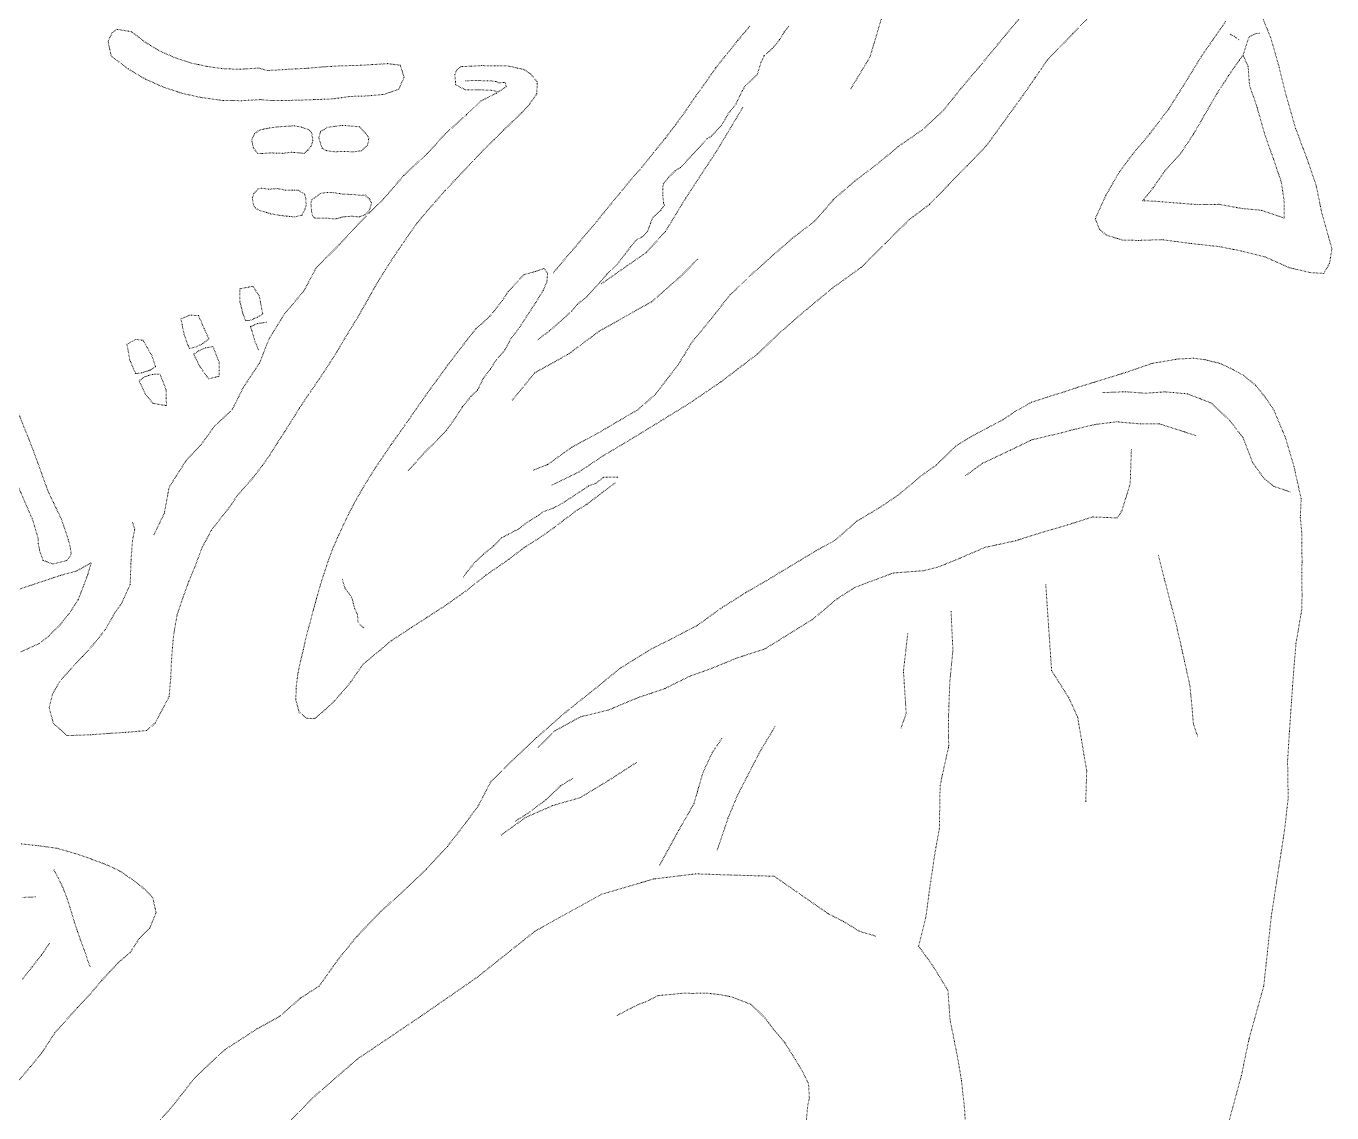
# Model space of a CAD drawing. Extents: x 682410 to 689460, y 7661803 to 7669124.
# Drawn here: x 685279.4 to 685610.3, y 7665112.6 to 7665388.1 of the extents above; entities that cross this region are included whole.
import ezdxf

# ---------------------------------------------------------------- set-up
doc = ezdxf.new("R2010")
doc.units = 0
doc.header["$MEASUREMENT"] = 0
doc.linetypes.add('DOT', pattern=[0.25, 0, -0.25])
doc.layers.add('02 TOE_Line', color=1, linetype='DOT', lineweight=20)

msp = doc.modelspace()

# ---------------------------------------------------------------- linework, layer by layer
at = {"layer": '02 TOE_Line'}
for points in [[(685488.41, 7665372.2, 4189.55), (685493.27, 7665380.26, 4189.63), (685496.12, 7665389.86, 4189.62), (685500.15, 7665398.04, 4189.8), (685503.77, 7665406.47, 4190.04), (685507.39, 7665411.41, 4190.05), (685509.67, 7665418.93, 4189.91), (685512.5, 7665427.32, 4189.85), (685513.6, 7665434.44, 4189.72), (685511.59, 7665437.52, 4190.58), (685506.47, 7665430.14, 4190.7), (685500.51, 7665422.63, 4190.57), (685493.81, 7665415.91, 4190.44)], [(685533.25, 7665392.55, 4174.83), (685527.55, 7665385.72, 4174.73), (685520.9, 7665377.66, 4174.4), (685516.33, 7665372.27, 4174.39), (685511.76, 7665366.57, 4174.71), (685506.59, 7665361.81, 4174.93), (685500.6, 7665357.66, 4174.89), (685495.05, 7665353.07, 4175.13), (685489.37, 7665348.78, 4175.15), (685483.95, 7665344.06, 4175.17), (685479.3, 7665338.66, 4175.23), (685473.65, 7665334.35, 4175.2), (685468.36, 7665329.72, 4175.3), (685462.93, 7665324.86, 4175.29), (685457.74, 7665319.91, 4175.16), (685453.11, 7665313.99, 4175.05), (685448.12, 7665307.93, 4174.94), (685444.76, 7665302.4, 4174.85), (685438.87, 7665294.73, 4174.7), (685434.38, 7665290.8, 4174.75), (685430.03, 7665288.28, 4174.79), (685424.63, 7665285.07, 4174.83), (685417.64, 7665281.3, 4175.02), (685411.55, 7665276.93, 4175.23), (685407.69, 7665275.4, 4175.19)], [(685412.58, 7665271.7, 4172.21), (685419.46, 7665275.03, 4171.42), (685425.66, 7665279.17, 4170.76), (685432.38, 7665283.17, 4170.14), (685447.29, 7665292.32, 4168.76), (685455.52, 7665297.92, 4168.37), (685464.87, 7665305.05, 4167.43), (685470.7, 7665310.62, 4166.91), (685476.52, 7665315.69, 4166.26), (685483.74, 7665321.66, 4165.15), (685491.02, 7665326.92, 4163.95), (685497.11, 7665332.96, 4163.29), (685503.2, 7665339.01, 4162.64), (685508.37, 7665342.91, 4162.22), (685513.16, 7665347.84, 4161.94), (685517.94, 7665352.76, 4161.66), (685522.73, 7665357.69, 4161.38), (685527.41, 7665364.14, 4161.18), (685532.1, 7665370.59, 4160.99), (685535.17, 7665375.05, 4160.91), (685538.25, 7665379.52, 4160.82), (685544.71, 7665386.18, 4159.75), (685551.16, 7665392.85, 4158.68)], [(685472.69, 7665388.05, 4192.97), (685471.49, 7665386.54, 4192.62), (685470.33, 7665384.59, 4192.62), (685468.41, 7665382.28, 4192.8), (685466.43, 7665380.58, 4192.63), (685465.63, 7665378.83, 4192.62), (685464.65, 7665375.75, 4191.86), (685461.73, 7665373.04, 4191.86), (685460.94, 7665371.79, 4191.76), (685459.3, 7665368.35, 4191.62), (685457.3, 7665365.8, 4191.48), (685455.66, 7665362.95, 4191.59), (685453.06, 7665360.17, 4191.77), (685451.92, 7665359.46, 4192.13), (685445.24, 7665352.21, 4191.89), (685444.3, 7665351.67, 4191.96), (685443.84, 7665351.41, 4192.09), (685442.26, 7665349.77, 4192.27), (685440.9, 7665348.1, 4192.11), (685440.76, 7665347.4, 4192.12), (685440.74, 7665345.15, 4191.3), (685440.95, 7665343.17, 4190.73), (685441.14, 7665342.64, 4190.56), (685440.18, 7665341.35, 4190.52), (685438.14, 7665339.48, 4190.55), (685437.58, 7665337.97, 4190.68), (685436.85, 7665336.04, 4190.34), (685435.7, 7665334.74, 4190.39), (685433.95, 7665333.83, 4190.43), (685432.45, 7665331.92, 4190.28), (685429.05, 7665327.52, 4190.39), (685426.58, 7665325.2, 4190.41), (685424.56, 7665322.87, 4190.4), (685421.46, 7665319.45, 4190.85), (685419.1, 7665317.58, 4191.08), (685417.64, 7665315.83, 4191.31), (685414.77, 7665313.19, 4191.71), (685412.01, 7665310.8, 4191.91), (685408.87, 7665308.44, 4192.36)], [(685412.98, 7665325.49, 4190.86), (685415.69, 7665328.77, 4191.02), (685418.46, 7665331.97, 4191.09), (685421.11, 7665335.15, 4191.1), (685424.03, 7665338.58, 4191.1), (685426.89, 7665342.14, 4191.06), (685429.72, 7665345.57, 4191.04), (685432.36, 7665348.79, 4191.01), (685435.44, 7665352.28, 4190.99), (685438.39, 7665355.98, 4191.03), (685441.33, 7665359.59, 4191.09), (685444.05, 7665363.16, 4191.11), (685446.68, 7665366.77, 4191.14), (685449.11, 7665370.35, 4191.17), (685451.54, 7665373.69, 4191.2), (685454.22, 7665377.57, 4191.2), (685457.05, 7665381.07, 4191.2), (685459.8, 7665384.5, 4191.23), (685462.95, 7665388.23, 4191.28)], [(685583.39, 7665389.2, 4156.65), (685580.25, 7665384.71, 4157.17), (685577.17, 7665380.27, 4157.61), (685573.17, 7665373.7, 4158.24), (685568.97, 7665367.05, 4158.78), (685564.19, 7665360.8, 4159.35), (685559.77, 7665355.51, 4159.8), (685556.47, 7665351.11, 4160.2), (685553.04, 7665345.15, 4160.72), (685550.35, 7665339.24, 4161.06), (685551.43, 7665336.57, 4161.33), (685553.27, 7665335.05, 4161.52), (685557.31, 7665333.83, 4161.48), (685561.34, 7665333.75, 4161.27), (685567.27, 7665333.94, 4161.09), (685574.72, 7665332.95, 4160.58), (685581.92, 7665332.16, 4160.26), (685587.5, 7665331.06, 4159.82), (685593.39, 7665329.57, 4159.53), (685599.54, 7665326.84, 4159.12), (685604.92, 7665325.58, 4158.78), (685608.28, 7665325.38, 4158.45), (685609.76, 7665327.99, 4158.23), (685610.34, 7665331.62, 4157.94), (685609.54, 7665334.52, 4157.83), (685607.74, 7665340.92, 4157.53), (685606.39, 7665347.57, 4157.15), (685603.95, 7665354.71, 4156.96), (685601.14, 7665362.13, 4157.02), (685598.78, 7665370.39, 4156.82), (685596.98, 7665377.66, 4156.39), (685594.83, 7665385.14, 4156.17), (685592.58, 7665390.61, 4155.93)], [(685375.18, 7665375.1, 4190.82), (685374.2, 7665378.17, 4190.72), (685371, 7665378.56, 4190.53), (685368.96, 7665378.43, 4190.59), (685366.92, 7665378.3, 4190.65), (685364.17, 7665378.14, 4190.53), (685361.37, 7665378.05, 4190.56), (685358.57, 7665377.97, 4190.59), (685356.52, 7665377.85, 4190.64), (685354.46, 7665377.73, 4190.69), (685352.39, 7665377.54, 4190.67), (685350.31, 7665377.35, 4190.64), (685347.64, 7665377.24, 4190.48), (685345.45, 7665377.1, 4190.55), (685343.27, 7665376.96, 4190.62), (685340.53, 7665376.82, 4190.41), (685338.34, 7665377.42, 4190.68), (685333.76, 7665377.16, 4190.64), (685329.63, 7665377.23, 4190.61), (685325.16, 7665377.86, 4190.62), (685321.15, 7665378.73, 4190.59), (685317.21, 7665380.01, 4190.55), (685313.34, 7665381.71, 4190.53), (685309.79, 7665383.82, 4190.51), (685306.06, 7665386.64, 4190.5), (685302.42, 7665387.26, 4190.5), (685301.21, 7665386.42, 4190.5), (685300.12, 7665384.24, 4190.5), (685300.93, 7665380.49, 4190.5), (685305.32, 7665377.17, 4190.51), (685309.68, 7665374.58, 4190.53), (685314.36, 7665372.53, 4190.55), (685319.06, 7665371, 4190.59), (685323.75, 7665369.98, 4190.62), (685329, 7665369.24, 4190.61), (685333.93, 7665369.16, 4190.64), (685338.8, 7665369.44, 4190.68), (685341.24, 7665369.21, 4190.58), (685344.35, 7665369.2, 4190.76), (685346.53, 7665369.25, 4190.73), (685348.71, 7665369.31, 4190.7), (685350.75, 7665369.38, 4190.65), (685352.79, 7665369.45, 4190.6), (685354.95, 7665369.54, 4190.66), (685357.11, 7665369.62, 4190.72), (685359.27, 7665369.93, 4190.67), (685361.43, 7665370.24, 4190.63), (685363.62, 7665370.31, 4190.67), (685365.81, 7665370.37, 4190.71), (685367.91, 7665370.56, 4190.69), (685370.01, 7665370.76, 4190.68), (685371.91, 7665371.41, 4190.7), (685373.81, 7665372.06, 4190.72), (685375.18, 7665375.1, 4190.82)], [(685598.27, 7665339.42, 4157.52), (685592.4, 7665341.4, 4157.89), (685587.59, 7665341.84, 4158.22), (685581.68, 7665342.9, 4158.76), (685576.21, 7665342.82, 4159.3), (685571.64, 7665343.18, 4159.62), (685566.04, 7665343.64, 4159.9), (685562.33, 7665343.83, 4160.19), (685562.77, 7665344.24, 4160.07), (685565.08, 7665347.16, 4159.84), (685568.03, 7665351.39, 4159.48), (685572.11, 7665355.94, 4159.02), (685575.29, 7665360.74, 4158.63), (685578.55, 7665366.39, 4158.27), (685581.25, 7665371.04, 4157.92), (685582.22, 7665372.54, 4157.78), (685583.2, 7665374.03, 4157.63), (685584.17, 7665375.52, 4157.48), (685585.15, 7665377.01, 4157.34), (685586.04, 7665378.25, 4157.22), (685586.94, 7665379.49, 4157.11), (685587.84, 7665380.73, 4156.99), (685588.26, 7665382.08, 4157.3), (685588.68, 7665383.42, 4157.6), (685589.1, 7665384.76, 4157.91)], [(685586.74, 7665384.6, 4158), (685585.54, 7665385.49, 4158), (685584.53, 7665386.02, 4158.09)], [(685589.1, 7665384.76, 4157.91), (685589.46, 7665385.39, 4157.76), (685590.88, 7665386.1, 4157.49), (685592.17, 7665386.34, 4157.31)], [(685388.02, 7665375.83, 4190.78), (685388.61, 7665377.1, 4190.84), (685389.58, 7665377.79, 4190.85), (685392.21, 7665377.92, 4190.78), (685394.85, 7665378.05, 4190.71), (685396.98, 7665378.03, 4190.66), (685399.12, 7665378, 4190.61), (685401.55, 7665377.96, 4190.88), (685403.53, 7665377.52, 4190.83), (685405.51, 7665377.08, 4190.77), (685407.21, 7665375.99, 4191.03), (685408.92, 7665373.93, 4191.11), (685408.81, 7665370.94, 4191.06), (685406.99, 7665368.3, 4191.05), (685404.91, 7665366.07, 4191.02), (685402.58, 7665363.78, 4190.98), (685400.37, 7665361.67, 4190.96), (685398, 7665359.32, 4190.92), (685395.48, 7665356.84, 4190.97), (685393.04, 7665354.3, 4190.94), (685390.62, 7665351.71, 4190.91), (685388.11, 7665349.07, 4190.88), (685385.6, 7665346.4, 4190.88), (685383.21, 7665343.67, 4190.85), (685380.81, 7665340.96, 4190.69), (685378.41, 7665338.09, 4190.57), (685376.25, 7665335.03, 4190.44), (685374.19, 7665332.02, 4190.42), (685372.24, 7665329.14, 4190.36), (685370.41, 7665326.28, 4190.23), (685368.61, 7665323.39, 4190.05), (685366.87, 7665320.41, 4189.95), (685365.23, 7665317.44, 4189.83), (685363.5, 7665314.41, 4189.67), (685361.71, 7665311.47, 4189.55), (685359.93, 7665308.58, 4189.36), (685358.21, 7665305.6, 4189.21), (685356.35, 7665302.68, 4189.09), (685354.39, 7665299.73, 4188.94), (685352.42, 7665296.8, 4188.76), (685350.49, 7665293.99, 4188.61), (685348.64, 7665291.23, 4188.38), (685346.84, 7665288.32, 4188.16), (685344.95, 7665285.34, 4187.92), (685343, 7665282.34, 4187.7), (685341.11, 7665279.31, 4187.48), (685339.26, 7665276.71, 4187.26), (685336.86, 7665273.57, 4187.04), (685334.98, 7665271.46, 4186.83), (685332.72, 7665268.86, 4186.64), (685331.2, 7665266.47, 4186.42), (685328.34, 7665262.9, 4186.38), (685326.3, 7665260.25, 4186.05), (685323.92, 7665255.79, 4185.7), (685322.23, 7665251.21, 4185.38), (685320.58, 7665247.32, 4185.27), (685318.91, 7665242.63, 4185.05), (685317.62, 7665238.79, 4184.58), (685316.87, 7665234.47, 4184.32), (685316.48, 7665230.96, 4184.11), (685316.16, 7665226.44, 4183.8), (685316.04, 7665223.16, 4183.62), (685315.62, 7665218.14, 4183.31), (685312.06, 7665211.4, 4183.3), (685309.9, 7665209.49, 4183.39), (685304.47, 7665209.04, 4184.22), (685300.06, 7665208.75, 4184.62), (685295.66, 7665208.44, 4184.97), (685291.22, 7665208.27, 4185.19), (685289.72, 7665208.28, 4185.19), (685286.29, 7665211.29, 4185.57), (685285.22, 7665215.25, 4185.97), (685286.11, 7665218.89, 4186.3), (685288.04, 7665222.15, 4186.53), (685290.69, 7665225.11, 4186.85), (685293.66, 7665228.28, 4187.21), (685296.56, 7665231.47, 4187.55), (685299.45, 7665235.13, 4187.89), (685301.87, 7665239.4, 4188.14), (685303.51, 7665241.62, 4188.28), (685305.74, 7665246.56, 4188.55), (685305.95, 7665252.47, 4188.85), (685306.31, 7665257.68, 4189.12), (685306.9, 7665260.55, 4189.27), (685306.24, 7665262.52, 4189.37)], [(685598.27, 7665339.42, 4157.52), (685598.27, 7665343.59, 4157.64), (685597.5, 7665348.59, 4157.67), (685595.52, 7665354.43, 4157.64), (685593.42, 7665360.33, 4157.62), (685591.26, 7665367.87, 4157.5), (685589.46, 7665373.1, 4157.49), (685589.11, 7665377.82, 4157.26), (685587.84, 7665380.73, 4156.99)], [(685388.02, 7665375.83, 4190.78), (685388.25, 7665373.2, 4190.82), (685390.75, 7665371.89, 4190.91), (685394.21, 7665371.93, 4190.88), (685397.28, 7665371.81, 4190.95), (685398.94, 7665371.44, 4191.01)], [(685311.77, 7665259.12, 4190.4), (685314.41, 7665264.64, 4190.3), (685315.63, 7665271.22, 4190.54), (685319.91, 7665277.93, 4189.34), (685323.76, 7665282.04, 4189.51), (685327.24, 7665286.84, 4189.59), (685331.56, 7665290.77, 4189.71), (685334.52, 7665296.65, 4189.78), (685338.54, 7665302.67, 4189.84), (685340.98, 7665308.87, 4190.08), (685344.86, 7665315.11, 4190.2), (685349.79, 7665320.97, 4190.25), (685352.9, 7665326.83, 4190.31), (685358.71, 7665332.65, 4190.52), (685364.45, 7665338.8, 4190.67), (685369.97, 7665344.27, 4190.82), (685375.11, 7665350.24, 4190.9), (685381.05, 7665355.78, 4190.99), (685385.68, 7665360.82, 4191.03), (685391.03, 7665365.65, 4191.1), (685394.66, 7665369.1, 4191.06), (685398.6, 7665371.1, 4191.27), (685401.03, 7665372.72, 4191.99), (685400.76, 7665373.8, 4192.04), (685399.23, 7665373.69, 4192.15), (685398.39, 7665374.04, 4192.39), (685397.06, 7665374.2, 4192.45), (685394.36, 7665374.25, 4192.52), (685390.63, 7665374.24, 4192.58)], [(685461.02, 7665367.46, 4190.61), (685454.53, 7665356.63, 4190.47), (685446.56, 7665344.46, 4190.79), (685441.4, 7665336, 4190.71), (685436.53, 7665330.65, 4190.44), (685432.77, 7665328.07, 4190.31), (685425.1, 7665322.68, 4190.23)], [(685402.6, 7665293.25, 4189.7), (685408.3, 7665300.18, 4190.11), (685416.98, 7665305.04, 4190.03), (685424.64, 7665310.74, 4190.15), (685432.27, 7665315.04, 4189.9), (685437.97, 7665318.24, 4189.79), (685445.62, 7665324.95, 4189.8), (685449.67, 7665329.09, 4191.17)], [(685428.71, 7665272.31, 4171.07), (685425.83, 7665270.16, 4171.41), (685421.51, 7665266.87, 4172.01), (685419.02, 7665265.35, 4172.24), (685415.59, 7665262.8, 4172.71), (685413.23, 7665260.98, 4172.99), (685409.84, 7665258.56, 4173.34), (685405.77, 7665256, 4173.75), (685401.73, 7665252.92, 4174.29), (685395.86, 7665248.86, 4174.78), (685390.91, 7665244.93, 4175.64), (685386, 7665241.45, 4176.22), (685380.94, 7665238.16, 4176.54), (685376.95, 7665235.57, 4177.02), (685371.86, 7665232.24, 4177.57), (685368.32, 7665229.25, 4178.08), (685364.76, 7665226.32, 4178.66), (685361.68, 7665221.84, 4178.93), (685357.56, 7665217.02, 4179.43), (685355.09, 7665214.72, 4179.84), (685352.52, 7665212.55, 4180.35), (685350.48, 7665212.61, 4180.73), (685348.55, 7665214.18, 4181.22), (685347.74, 7665217.32, 4181.64), (685347.82, 7665220.56, 4182.08), (685348.24, 7665223.83, 4182.58), (685348.86, 7665226.93, 4183.02), (685349.64, 7665230.12, 4183.42), (685350.42, 7665233.51, 4183.8), (685351.33, 7665236.89, 4184.17), (685352.22, 7665240.23, 4184.54), (685353.06, 7665243.34, 4184.82), (685353.95, 7665246.44, 4185.14), (685354.87, 7665249.33, 4185.45), (685355.91, 7665252.42, 4185.75), (685357.04, 7665255.49, 4186.05), (685358.34, 7665258.51, 4186.35), (685359.68, 7665261.38, 4186.59), (685361.04, 7665264.27, 4186.79), (685362.58, 7665267.2, 4187.08), (685364.28, 7665270.23, 4187.36), (685366.09, 7665273.24, 4187.64), (685367.93, 7665276.16, 4187.9), (685369.89, 7665279.06, 4188.19), (685371.9, 7665282.01, 4188.46), (685373.97, 7665284.93, 4188.72), (685375.99, 7665287.78, 4188.88), (685377.95, 7665290.59, 4189.01), (685379.9, 7665293.41, 4189.16), (685381.77, 7665296.01, 4189.35), (685383.58, 7665298.48, 4189.48), (685385.66, 7665301.36, 4189.59), (685387.54, 7665303.86, 4189.7), (685389.45, 7665306.35, 4189.8), (685391.32, 7665308.78, 4189.87), (685393.43, 7665311.44, 4189.94), (685394.76, 7665312.55, 4189.92), (685396.94, 7665314.55, 4190.17), (685398.55, 7665316.57, 4190.3), (685400.1, 7665318.55, 4190.47), (685401.59, 7665320.83, 4190.65), (685405.58, 7665325.09, 4190.8), (685408.52, 7665325.9, 4190.88), (685410.63, 7665326.63, 4190.95), (685411.54, 7665325.44, 4190.87), (685411.35, 7665323.18, 4190.75), (685410.4, 7665321.04, 4190.84), (685408.5, 7665317.93, 4191.17), (685406.36, 7665314.69, 4191.52), (685404.38, 7665311.63, 4191.96), (685402.26, 7665308.86, 4192.06), (685400.72, 7665305.97, 4192.48), (685398.46, 7665303.36, 4192.5), (685397.03, 7665301.1, 4192.62), (685395.25, 7665298.77, 4192.68), (685393.78, 7665295.8, 4193.05), (685392.07, 7665294.15, 4192.97), (685389.96, 7665291.58, 4193.04), (685388.06, 7665288.6, 4193.08), (685385.93, 7665285.64, 4193.12), (685384, 7665283.58, 4193.14), (685380.28, 7665279.94, 4192.97), (685377.5, 7665276.76, 4192.97), (685376.09, 7665275.33, 4192.96)], [(685340.29, 7665313.01, 4189.95), (685338.01, 7665312.68, 4189.76), (685336.59, 7665312.05, 4189.78), (685336.23, 7665311.97, 4189.92), (685336.83, 7665310, 4189.84), (685337.42, 7665308.03, 4189.76), (685338.33, 7665305.79, 4189.71)], [(685583.43, 7665107.46, 4159.68), (685587.41, 7665122.06, 4159.79), (685589.34, 7665131.39, 4159.83), (685593.07, 7665144.75, 4159.75), (685594.97, 7665162.37, 4159.96), (685598.36, 7665184.39, 4160.15), (685599.26, 7665192.41, 4159.75), (685599.11, 7665201.73, 4159.96), (685599.58, 7665209.21, 4159.9), (685600.09, 7665216.69, 4159.91), (685600.62, 7665224.1, 4159.88), (685601.23, 7665231.54, 4159.76), (685602.72, 7665240.25, 4159.58), (685602.78, 7665243.88, 4159.52), (685602.71, 7665248.12, 4159.44), (685602.77, 7665252.23, 4159.4), (685602.75, 7665259.25, 4159.23), (685602.33, 7665263.62, 4159.15), (685602.56, 7665268.29, 4159.04), (685601.6, 7665272.47, 4159.03), (685600.73, 7665276.46, 4159.02), (685598.61, 7665283.65, 4158.84), (685595.64, 7665290.72, 4158.82), (685593.46, 7665293.98, 4158.82), (685590.94, 7665297.08, 4158.93), (685587.91, 7665299.57, 4159.16), (685584.56, 7665301.38, 4159.33), (685581.92, 7665302.58, 4159.51), (685578.11, 7665303.53, 4159.95), (685575.31, 7665303.88, 4160.27), (685571.44, 7665303.7, 4160.6), (685564.75, 7665302.57, 4161.09), (685558.06, 7665300.27, 4161.58), (685550.55, 7665297.94, 4162.21), (685546.57, 7665296.73, 4162.58), (685542.47, 7665295.35, 4162.91), (685538.3, 7665294.07, 4163.29), (685534.19, 7665292.71, 4163.64), (685529.99, 7665290.36, 4164), (685527.05, 7665288.34, 4164.36), (685522.79, 7665286.1, 4164.61), (685518.4, 7665283.73, 4164.91), (685514.98, 7665281.6, 4165.11), (685510.14, 7665276.84, 4165.63), (685506.44, 7665274.24, 4165.96), (685500.36, 7665269.15, 4166.57), (685495.71, 7665266.03, 4167.1), (685489.87, 7665262.54, 4167.49), (685484.38, 7665257.7, 4168.12), (685480.12, 7665255.4, 4167.96), (685467.21, 7665247.63, 4168.96), (685461.59, 7665244.36, 4169.57), (685455.84, 7665240.74, 4170.21), (685449.57, 7665236.2, 4170.72), (685442.78, 7665232.66, 4171.52), (685437.81, 7665230.17, 4172.3), (685429.84, 7665225.23, 4173.42), (685423.34, 7665219.9, 4174.31), (685416.23, 7665214.27, 4175.22), (685408.74, 7665207.71, 4176.15), (685403.06, 7665202.37, 4176.83), (685397.15, 7665196.54, 4177.49), (685393.96, 7665190.4, 4178.23), (685390.73, 7665186.03, 4178.63), (685386.16, 7665180.15, 4179.17), (685380.86, 7665174.39, 4179.63), (685374.52, 7665168.39, 4180.2), (685369.14, 7665163.54, 4180.5), (685363.2, 7665157.31, 4181.15), (685358.59, 7665151.67, 4181.76), (685353.67, 7665144.75, 4182.32), (685348.85, 7665141.64, 4182.54), (685343.71, 7665137.1, 4183.31), (685337.87, 7665133.87, 4183.46), (685329.7, 7665128.58, 4183.75), (685322.26, 7665121.66, 4184.2), (685316.28, 7665114.07, 4184.67), (685309.3, 7665106.3, 4185.51)], [(685599.79, 7665269.99, 4159.87), (685595.66, 7665271.4, 4160.05), (685593.2, 7665273.34, 4161.17), (685590.27, 7665277.41, 4163.21), (685587.87, 7665283.67, 4164.2), (685584.34, 7665288.23, 4165.01), (685579.7, 7665292.58, 4165.37), (685573.73, 7665294.84, 4165.82), (685567.99, 7665295.37, 4165.99), (685563.1, 7665295, 4165.9), (685558.01, 7665295.39, 4164.86), (685552.12, 7665295.16, 4163.15)], [(685517.49, 7665274.12, 4168.88), (685521.79, 7665277.25, 4168.45), (685528.86, 7665280.58, 4168.67), (685534.34, 7665283.23, 4168.46), (685539.71, 7665284.48, 4169.18), (685542.07, 7665285.05, 4169.65), (685544.45, 7665285.68, 4169.84), (685545.69, 7665286, 4169.93), (685548.04, 7665286.56, 4170.2), (685550.36, 7665287.09, 4170.45), (685555.85, 7665287.76, 4170.77), (685561.85, 7665287.23, 4171.14), (685566.6, 7665287.26, 4171.12), (685573.1, 7665285.17, 4171.33), (685575.88, 7665284.26, 4171.11)], [(685559.52, 7665280.76, 4174.97), (685559.21, 7665272.06, 4174.71), (685557.12, 7665265.23, 4174.78), (685555.97, 7665263.4, 4174.93), (685549.73, 7665263.66, 4174.41), (685543.3, 7665261.62, 4174.47), (685535.96, 7665259.46, 4174.33), (685530.17, 7665257.62, 4174.43), (685522.34, 7665255.91, 4174.48), (685516.01, 7665253.17, 4174.65), (685510.47, 7665250.91, 4174.68), (685506.93, 7665250.03, 4174.64), (685499.15, 7665249.44, 4174.29), (685494.3, 7665247.62, 4174.52), (685489.45, 7665245.79, 4174.74), (685484.92, 7665242.89, 4175.19), (685478.78, 7665237.73, 4175.12), (685473.01, 7665234.16, 4175.04), (685466.65, 7665230.22, 4174.96), (685459.52, 7665227.88, 4174.89), (685453.08, 7665225.25, 4174.81), (685447.41, 7665223.2, 4174.73), (685441.24, 7665220.14, 4174.66), (685434.43, 7665217.84, 4174.58), (685426.85, 7665214.67, 4174.57), (685419.99, 7665213.02, 4174.61), (685413.4, 7665209.46, 4174.62), (685409.09, 7665205.17, 4174.68)], [(685390.26, 7665248.4, 4177.08), (685391, 7665249.57, 4176.85), (685393.41, 7665252.48, 4175.67), (685395.33, 7665254.25, 4175.19), (685397.94, 7665256.35, 4174.7), (685399.95, 7665258.41, 4173.95), (685401.65, 7665259.27, 4173.9), (685404.42, 7665260.74, 4173.7), (685406.27, 7665262.21, 4173.46), (685408.85, 7665263.82, 4172.83), (685410.59, 7665265.04, 4172.47), (685412.96, 7665265.88, 4172.21), (685415.41, 7665267.2, 4171.99), (685419.17, 7665269.65, 4171.65), (685422.01, 7665271.55, 4171.23), (685423.93, 7665272.26, 4171.04), (685425.72, 7665273.72, 4170.82), (685429.45, 7665273.76, 4171.14)], [(685278, 7665229.43, 4187.1), (685282.69, 7665231.59, 4187.42), (685284.93, 7665233.27, 4187.26), (685288.1, 7665236.46, 4187.7), (685290.6, 7665239.6, 4188.19), (685292.58, 7665242.74, 4188.47), (685294.05, 7665246.53, 4188.69), (685294.98, 7665249.01, 4188.84), (685295.84, 7665252, 4189.02), (685292.21, 7665249.97, 4189.72), (685288.01, 7665248.81, 4189.93), (685283.93, 7665247.46, 4190.12), (685277.62, 7665245.34, 4190.11)], [(685576.32, 7665208.05, 4176.85), (685575.23, 7665211.2, 4176.76), (685574.86, 7665215.73, 4176.51), (685574.36, 7665220.8, 4176.44), (685572.73, 7665228.3, 4176.08), (685570.81, 7665236.73, 4176.04), (685567.86, 7665248.01, 4175.77), (685566.39, 7665253.87, 4175.67)], [(685359.52, 7665247.82, 4188.98), (685360.15, 7665245.72, 4188.46), (685361.94, 7665243.18, 4186.9), (685362.33, 7665241.66, 4185.95), (685362.61, 7665240.49, 4185.2), (685363.36, 7665238.86, 4184.49), (685363.5, 7665236.84, 4183.57), (685364.07, 7665236.25, 4183.34), (685365, 7665235.51, 4183.15)], [(685537.82, 7665246.49, 4183.53), (685539.29, 7665224.72, 4184.23), (685543.67, 7665217.82, 4184.85), (685545.92, 7665212.81, 4184.21), (685548.19, 7665199.26, 4184.3), (685547.94, 7665191.41, 4184.01)], [(685513.81, 7665239.73, 4183.93), (685514.28, 7665229.86, 4183.95), (685513.5, 7665221.94, 4184.1), (685513.13, 7665212.07, 4184.23), (685513.22, 7665205.6, 4184.29), (685511.04, 7665195.6, 4185.19), (685510.85, 7665184.73, 4184.94), (685509.63, 7665177.87, 4185.05), (685508.44, 7665169.82, 4185.22), (685507.48, 7665162.56, 4185.25), (685505.6, 7665154.82, 4185.3), (685509.01, 7665150.15, 4185.5), (685513.02, 7665143.62, 4184.98), (685513.55, 7665136.22, 4185.57), (685515.35, 7665127.24, 4185.97), (685516.39, 7665121.2, 4185.78), (685517.16, 7665114.33, 4185.69), (685517.66, 7665107.41, 4185.41)], [(685502.84, 7665234.1, 4185.79), (685501.75, 7665224.62, 4186.27), (685502.44, 7665213.84, 4186.67), (685501.11, 7665210.06, 4186.76)], [(685454.53, 7665179.16, 4190.62), (685457.27, 7665187.27, 4190.06), (685459.74, 7665193.22, 4189.59), (685465.52, 7665204.43, 4188.55), (685469.25, 7665210.62, 4188.06)], [(685455.67, 7665207.45, 4192.21), (685453.24, 7665203.85, 4192.25), (685450.9, 7665198.81, 4192.92), (685448.62, 7665190.92, 4192.83), (685444.68, 7665184.06, 4193.03), (685439.92, 7665175.33, 4193.49)], [(685399.75, 7665183, 4185.64), (685406, 7665187.5, 4185.35), (685412.88, 7665190.5, 4185.76), (685419.81, 7665192.5, 4186.2), (685427.25, 7665197, 4185.67), (685434.19, 7665201.5, 4185.49)], [(685403.31, 7665186.5, 4185.34), (685406.5, 7665188.5, 4185.04), (685411.19, 7665192, 4185.06), (685414.81, 7665195.5, 4184.06), (685418.12, 7665197.5, 4184.04)], [(685275.19, 7665118.12, 4186.55), (685280.52, 7665124.36, 4185.71), (685283.32, 7665127.77, 4185.49), (685286.68, 7665132.93, 4185.2), (685292.38, 7665139.29, 4184.76), (685295.51, 7665142.62, 4184.78), (685298.59, 7665146.21, 4184.47), (685300.63, 7665148.43, 4184.35), (685302.68, 7665150.66, 4184.23), (685305.71, 7665153.21, 4184.23), (685308.06, 7665156.83, 4183.95), (685310.7, 7665159.45, 4184.04), (685312.3, 7665163.32, 4183.74), (685311.49, 7665167.1, 4183.44), (685309.58, 7665169.15, 4183.5), (685306.91, 7665171.29, 4183.76), (685303.15, 7665173.89, 4183.87), (685299.92, 7665175.42, 4184.26), (685294.32, 7665177.5, 4184.45), (685291.31, 7665178.49, 4184.61), (685287.18, 7665179.67, 4184.92), (685282.42, 7665180.32, 4185.17), (685278.11, 7665180.78, 4185.42)], [(685286.39, 7665174.2, 4187.68), (685287.41, 7665172.3, 4187.45), (685288.67, 7665169.75, 4187.51), (685289.7, 7665166.98, 4187.45), (685290.69, 7665164.05, 4187.48), (685291.6, 7665160.94, 4187.45), (685293.04, 7665156.67, 4187.27), (685294.19, 7665153.64, 4187.2), (685295.16, 7665150.69, 4187), (685295.7, 7665149.44, 4186.98)], [(685345.69, 7665109.89, 4191.7), (685352, 7665116.4, 4191.61), (685363.32, 7665126.23, 4191.61), (685379.29, 7665137, 4191.88), (685393.66, 7665146.94, 4192.47), (685408.4, 7665158.69, 4192.3), (685425.23, 7665168, 4192.37), (685438.5, 7665171.9, 4192.32), (685449.04, 7665173.18, 4191.62), (685459.35, 7665172.84, 4191.14), (685468.98, 7665172.58, 4190.43), (685482.7, 7665163.05, 4191.91), (685486.58, 7665161.1, 4191.86), (685490.67, 7665158.58, 4190.91), (685494.73, 7665157.39, 4190.39)], [(685278.5, 7665167.21, 4189.49), (685281.75, 7665167.33, 4189.47)], [(685285.31, 7665155.63, 4189.78), (685283.22, 7665152.55, 4189.84), (685280.87, 7665149.59, 4190.09), (685278.46, 7665146.52, 4189.87)], [(685429.17, 7665137.29, 4212.26), (685431.82, 7665138.68, 4211.73), (685434.53, 7665140.06, 4211.39), (685436.39, 7665140.73, 4211.28), (685439.58, 7665142.32, 4211.43), (685442.67, 7665142.6, 4211.55), (685446.13, 7665142.96, 4211.79), (685448.15, 7665142.87, 4212.21), (685451.74, 7665142.97, 4211.92), (685455.55, 7665142.52, 4211.63), (685458.32, 7665141.95, 4211.74), (685463.05, 7665140.11, 4211.87), (685466.61, 7665136.7, 4211.2), (685468.77, 7665133.83, 4210.63), (685470.07, 7665132.3, 4210.76), (685471.67, 7665130.37, 4210.77), (685474.34, 7665126.12, 4210.52), (685476.14, 7665123.11, 4210.96), (685477.68, 7665119.95, 4210.97), (685477.9, 7665116.43, 4210.76), (685477.51, 7665114.72, 4211.11), (685477.09, 7665110.3, 4210.68)]]:
    msp.add_polyline3d(points, dxfattribs=at)
for points in [[(685351.57, 7665357.59, 4190.76), (685352.06, 7665359.03, 4190.67), (685351.73, 7665361.04, 4190.63), (685351.02, 7665361.79, 4190.64), (685349.2, 7665362.47, 4190.59), (685347.3, 7665362.79, 4190.63), (685345.55, 7665362.7, 4190.53), (685342.86, 7665362.5, 4190.54), (685340.95, 7665362.24, 4190.51), (685338.49, 7665361.7, 4190.46), (685337.26, 7665360.79, 4190.45), (685336.55, 7665359.22, 4190.46), (685336.92, 7665357.32, 4190.45), (685337.96, 7665355.84, 4190.43), (685339.23, 7665355.77, 4190.5), (685341.34, 7665355.93, 4190.5), (685342.89, 7665355.88, 4190.52), (685344.44, 7665355.82, 4190.53), (685346.65, 7665356.1, 4190.56), (685348.34, 7665355.96, 4190.39), (685349.88, 7665355.81, 4190.23), (685350.76, 7665356.65, 4190.73)], [(685365.43, 7665360.92, 4190.72), (685366.24, 7665359.72, 4190.71), (685365.93, 7665357.88, 4190.72), (685364.28, 7665356.47, 4190.7), (685362.22, 7665356.2, 4190.65), (685360.1, 7665356.32, 4190.65), (685357.64, 7665356.22, 4190.63), (685355.46, 7665356.5, 4190.64), (685354.38, 7665357.15, 4190.68), (685353.53, 7665359.74, 4190.64), (685354.01, 7665361.37, 4190.72), (685355.8, 7665362.42, 4190.8), (685357.68, 7665362.67, 4190.77), (685359.57, 7665362.92, 4190.74), (685361.71, 7665362.74, 4190.71), (685363.86, 7665362.57, 4190.69)], [(685349.93, 7665345.53, 4190.31), (685348.23, 7665346.51, 4190.18), (685347.29, 7665346.5, 4190.34), (685345.05, 7665346.49, 4190.37), (685343.09, 7665346.89, 4190.36), (685340.84, 7665346.74, 4190.37), (685339.02, 7665346.99, 4190.35), (685338.1, 7665346.78, 4190.25), (685337.09, 7665345.61, 4190.31), (685336.69, 7665344.6, 4190.23), (685336.98, 7665342.75, 4190.27), (685337.53, 7665341.96, 4190.28), (685338.41, 7665341.36, 4190.3), (685340.25, 7665340.86, 4190.28), (685341.27, 7665340.52, 4190.2), (685343.57, 7665340.11, 4190.32), (685346.16, 7665339.81, 4190.32), (685347.48, 7665339.73, 4190.38), (685349.25, 7665340.12, 4190.34), (685350.15, 7665341.94, 4190.34), (685350.34, 7665342.62, 4190.25), (685350.22, 7665344.59, 4190.32)], [(685353.96, 7665345.65, 4190.36), (685355.73, 7665345.92, 4190.38), (685357.36, 7665345.85, 4190.44), (685359.7, 7665345.46, 4190.46), (685362.14, 7665345.41, 4190.51), (685364.18, 7665345.17, 4190.52), (685365.2, 7665345.28, 4190.59), (685366.34, 7665344.3, 4190.64), (685366.92, 7665343.29, 4190.62), (685366.34, 7665341.22, 4190.52), (685365.23, 7665340.23, 4190.54), (685363.83, 7665339.71, 4190.49), (685361.8, 7665339.88, 4190.47), (685359.78, 7665339.72, 4190.5), (685357.75, 7665339.18, 4190.45), (685355.58, 7665339.39, 4190.43), (685353.55, 7665339.36, 4190.39), (685352.33, 7665339.45, 4190.4), (685351.96, 7665340.07, 4190.35), (685351.71, 7665341.24, 4190.34), (685351.56, 7665342.92, 4190.36), (685351.69, 7665343.98, 4190.44)], [(685335.98, 7665313.44, 4189.81), (685338.04, 7665314.28, 4189.84), (685339.35, 7665315.13, 4190.04), (685338.45, 7665319.67, 4189.9), (685336.87, 7665322.09, 4189.92), (685336.12, 7665321.99, 4189.94), (685333.52, 7665321.48, 4190.01), (685333.57, 7665318.17, 4190.05), (685334.25, 7665315.43, 4190), (685335, 7665313.48, 4190.14)], [(685320.88, 7665314.81, 4189.89), (685318.6, 7665313.86, 4189.93), (685319.44, 7665309.78, 4189.94), (685320.74, 7665306.31, 4189.92), (685322.49, 7665306.77, 4189.9), (685324.15, 7665307.59, 4189.93), (685325.68, 7665308.8, 4189.82), (685324.47, 7665311.41, 4189.84), (685323.08, 7665314.69, 4189.92)], [(685307.14, 7665308.65, 4189.96), (685304.92, 7665307.44, 4189.98), (685305.65, 7665303.42, 4189.97), (685307.12, 7665299.98, 4189.96), (685308.66, 7665300.19, 4190.07), (685310.79, 7665300.85, 4190.04), (685312.19, 7665301.74, 4189.93), (685311.28, 7665304.43, 4189.96), (685309, 7665308.44, 4189.98)], [(685323.11, 7665305.76, 4189.96), (685321.84, 7665304.89, 4189.94), (685323.38, 7665301.82, 4189.95), (685325.61, 7665298.67, 4189.85), (685328.31, 7665299.32, 4189.81), (685328.28, 7665302.89, 4189.82), (685326.72, 7665306.82, 4189.85), (685324.84, 7665306.52, 4189.93)], [(685309.43, 7665299.19, 4190.09), (685307.99, 7665298.19, 4189.97), (685309.63, 7665294.73, 4189.86), (685311.54, 7665292.43, 4189.85), (685314.93, 7665291.87, 4189.8), (685314.82, 7665295.91, 4189.87), (685313.33, 7665299.81, 4189.89), (685311.43, 7665299.8, 4190.03)], [(685282.43, 7665258.11, 4190.21), (685281.09, 7665262.73, 4189.95), (685277.61, 7665270.79, 4189.96), (685275.12, 7665277.45, 4189.97), (685272.17, 7665286.19, 4189.95), (685270.98, 7665292.46, 4189.94), (685273.3, 7665294.07, 4189.93), (685276.14, 7665292.66, 4189.83), (685277.84, 7665288.95, 4189.9), (685281.41, 7665279.89, 4189.82), (685284.91, 7665270.2, 4189.52), (685288.33, 7665263.02, 4189.44), (685290.06, 7665257.89, 4189.63), (685290.51, 7665256.12, 4189.56), (685290.8, 7665254.32, 4189.54), (685289.96, 7665252.82, 4189.55), (685289.13, 7665252.44, 4189.87), (685286.13, 7665251.73, 4189.98), (685283.66, 7665252.64, 4190.07), (685282.8, 7665255.09, 4190.01), (685282.45, 7665256.91, 4190.13)]]:
    msp.add_polyline3d(points, close=True, dxfattribs=at)

doc.saveas('drawing.dxf')
